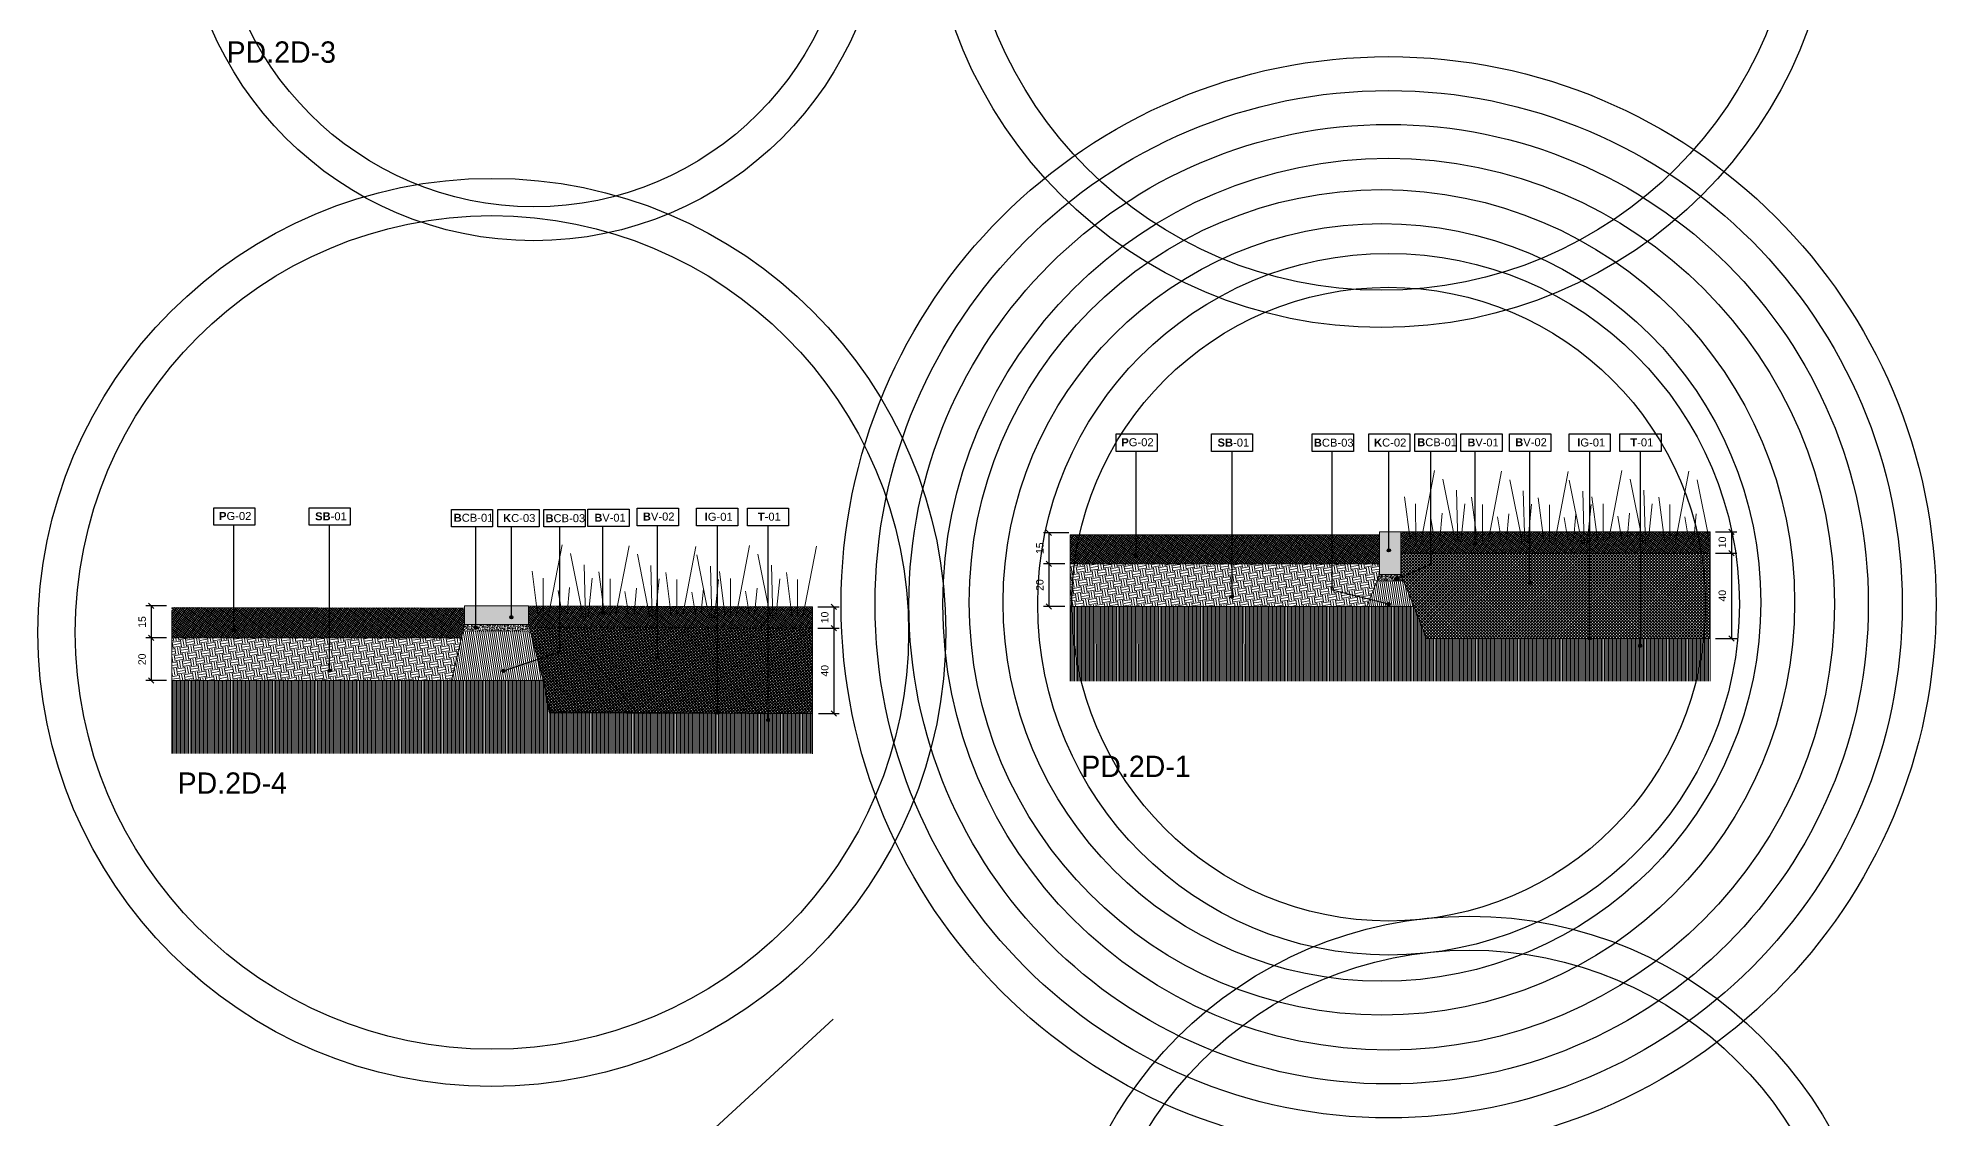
# Model space of a CAD drawing. Header units: metres. Extents: x -325 to 301, y -147 to 149.
# Drawn here: x 32.55 to 41.45, y 85.89 to 90.95 of the extents above; entities that cross this region are included whole.
import ezdxf

# ---------------------------------------------------------------- set-up
doc = ezdxf.new("R2010")
doc.units = ezdxf.units.M
doc.linetypes.add('ACAD_ISO03W100', pattern=[30, 12, -18])
doc.layers.get('Defpoints').update_dxf_attribs({"lineweight": 13})
for name, color, linetype, plot in [('-aux', 50, 'Continuous', False), ('-AUX-QAD', 5, 'Continuous', False), ('-AUX-TWQ', 1, 'Continuous', False), ('-AUX_MON', 3, 'Continuous', False), ('-AUX_RIM', 2, 'Continuous', False)]:
    doc.layers.add(name, color=color, linetype=linetype, plot=plot)
doc.layers.add('0-TX-1_25', color=7, linetype='Continuous', true_color=0x3f4f7f)
doc.layers.add('3-TR-paviment fort', color=7, linetype='Continuous', true_color=0xd1d1d1)
for name, color, linetype in [('02-L-Geotextile', 32, 'Continuous'), ('A-KEYPLAN_HATCH', 7, 'Continuous'), ('A_TEXT_2', 7, 'Continuous'), ('EIT_3 TR terra vegetal', 45, 'Continuous')]:
    doc.layers.add(name, color=color, linetype=linetype)
for name, color, linetype, lineweight, true_color in [('03-TR-Paviment_02_Sealed Gravel', 7, 'Continuous', 5, 0xd4be8c), ('03-TR-Paviment_04_Dry Meadow', 7, 'Continuous', 5, 0xd8dd88), ('3-TR tot_u', 7, 'Continuous', 5, 0x787878)]:
    doc.layers.add(name, color=color, linetype=linetype, lineweight=lineweight, true_color=true_color)
for name, color, linetype, lineweight in [('1-CM', 7, 'Continuous', 0), ('2-L-secció', 1, 'Continuous', 0), ('3-TR Formigó', 252, 'Continuous', 0), ('3-TR Seleccionat', 44, 'Continuous', 0), ('3-TR Tot-u', 37, 'Continuous', 0), ('3-TR-recebo', 252, 'Continuous', 0)]:
    doc.layers.add(name, color=color, linetype=linetype, lineweight=lineweight)
doc.styles.add('Arial_4', font='arial.ttf', dxfattribs={"height": 1.8})
doc.styles.get("Standard").update_dxf_attribs({"font": 'arial.ttf'})
doc.styles.add('x-llegenda materials$0$ENGRAVERS', font='TT0586M.TTF')
doc.dimstyles.new('ISO-25', dxfattribs={"dimtxt": 0.1, "dimasz": 0.1, "dimexe": 0.1, "dimexo": 0.1, "dimgap": 0.1, "dimtad": 1, "dimdec": 0, "dimlfac": 100, "dimzin": 9, "dimtxsty": 'Standard', "dimblk": 'OBLIQUE', "dimcen": 0.1, "dimadec": 0, "dimazin": 0, "dimtfac": 1, "dimtdec": 0, "dimtmove": 0, "dimatfit": 3, "dimldrblk": 'OBLIQUE', "dimfxl": 1, "dimarcsym": 0})

# ---------------------------------------------------------------- blocks, each defined once
blk = doc.blocks.new('hatch keyplan 2')
at = {"layer": 'A-KEYPLAN_HATCH'}
blk.add_lwpolyline([(0, 0.00548), (0.01287, 0.00548), (0.01287, 0), (0, 0)], close=True, dxfattribs=at)
blk = doc.blocks.new('hatch keyplan')
at = {"layer": 'A-KEYPLAN_HATCH'}
blk.add_blockref('hatch keyplan 2', (1.43058, 0.85215), dxfattribs=at)
blk = doc.blocks.new('PG02')
at = {"layer": 'A-KEYPLAN_HATCH'}
blk.add_blockref('hatch keyplan', (-1.42958, -0.85215), dxfattribs=at)
at = {"layer": 'A_TEXT_2', "insert": (0.0002, 0.00412), "char_height": 0.0025, "attachment_point": 1}
blk.add_mtext_dynamic_manual_height_columns('\\pi0.00245,t0.01245;{\\fArial|b1|i0|c0|p34;P}G-02', width=0.0145619, gutter_width=0.015, heights=[0], dxfattribs=at)
blk = doc.blocks.new('B-V01')
at = {"layer": 'A-KEYPLAN_HATCH'}
blk.add_blockref('hatch keyplan', (-1.43058, -0.85215), dxfattribs=at)
at = {"layer": 'A_TEXT_2', "lineweight": 211, "insert": (-0.00079, 0.00402), "char_height": 0.0024588, "attachment_point": 1, "line_spacing_factor": 0.938532, "style": 'Arial_4'}
blk.add_mtext_dynamic_manual_height_columns('\\pi0.00285;{\\fArial|b1|i0|c0|p34;B}V-01', width=0.0145619, gutter_width=0.015, heights=[0], dxfattribs=at)
blk = doc.blocks.new('B-CB03')
at = {"layer": 'A-KEYPLAN_HATCH'}
blk.add_blockref('hatch keyplan', (-1.43058, -0.85215), dxfattribs=at)
at = {"layer": 'A_TEXT_2', "insert": (-0.0008, 0.00398), "char_height": 0.0025, "attachment_point": 1}
blk.add_mtext_dynamic_manual_height_columns('\\pi0.00128;{\\fArial|b1|i0|c0|p34;B}CB-03', width=0.0145619, gutter_width=0.015, heights=[0], dxfattribs=at)
blk = doc.blocks.new('SB-01')
at = {"layer": 'A-KEYPLAN_HATCH'}
blk.add_blockref('hatch keyplan', (-1.43058, -0.85215), dxfattribs=at)
at = {"layer": 'A_TEXT_2', "insert": (-0.0008, 0.00403), "char_height": 0.0025, "attachment_point": 1}
blk.add_mtext_dynamic_manual_height_columns('\\pi0.00271;{\\fArial|b1|i0|c0|p34;SB}-01', width=0.0145619, gutter_width=0.015, heights=[0], dxfattribs=at)
blk = doc.blocks.new('K01B')
at = {"layer": 'A-KEYPLAN_HATCH'}
blk.add_blockref('hatch keyplan', (-1.43058, -0.85215), dxfattribs=at)
at = {"layer": 'A_TEXT_2', "insert": (-0.0008, 0.00402), "char_height": 0.0025, "attachment_point": 1}
blk.add_mtext_dynamic_manual_height_columns('\\pi0.00246;{\\fArial|b1|i0|c0|p34;K}C-02', width=0.0145619, gutter_width=0.015, heights=[0], dxfattribs=at)
blk = doc.blocks.new('B-V02')
at = {"layer": 'A-KEYPLAN_HATCH'}
blk.add_blockref('hatch keyplan', (-1.43058, -0.85215), dxfattribs=at)
at = {"layer": 'A_TEXT_2', "insert": (-0.0008, 0.00412), "char_height": 0.0025, "attachment_point": 1}
blk.add_mtext_dynamic_manual_height_columns('\\pi0.00255;{\\fArial|b1|i0|c0|p34;B}V-02', width=0.0145619, gutter_width=0.015, heights=[0], dxfattribs=at)
blk = doc.blocks.new('T-01')
at = {"layer": 'A-KEYPLAN_HATCH'}
blk.add_blockref('hatch keyplan', (-1.43058, -0.85215), dxfattribs=at)
at = {"layer": 'A_TEXT_2', "insert": (-0.0008, 0.00408), "char_height": 0.0025, "attachment_point": 1}
blk.add_mtext_dynamic_manual_height_columns('\\pi0.00405;{\\fArial|b1|i0|c0|p34;T}-01', width=0.0145619, gutter_width=0.015, heights=[0], dxfattribs=at)
blk = doc.blocks.new('_Oblique')
at = {"color": 0, "lineweight": -2}
blk.add_line((-0.5, -0.5), (0.5, 0.5), dxfattribs=at)
blk = doc.blocks.new('*D193')
at = {"layer": '0-TX-1_25', "color": 0, "lineweight": -2, "transparency": 16777216}
for p, q in [((37.3839, 88.6318), (37.2654, 88.6318)), ((37.2904, 88.6318), (37.2904, 88.4868)), ((37.3652, 88.4868), (37.2654, 88.4868))]:
    blk.add_line(p, q, dxfattribs=at)
at = {"layer": 'Defpoints', "color": 0, "transparency": 16777216}
for p in [(37.4089, 88.6318), (37.2904, 88.4868), (37.3902, 88.4868)]:
    blk.add_point(p, dxfattribs=at)
at = {"layer": '0-TX-1_25', "color": 0, "lineweight": -2, "transparency": 16777216, "xscale": 0.025, "yscale": 0.025, "zscale": 0.025}
for p, rotation in [((37.2904, 88.6318), 90), ((37.2904, 88.4868), 270)]:
    blk.add_blockref('_Oblique', p, dxfattribs=dict(at, rotation=rotation))
at = {"layer": '0-TX-1_25', "color": 0, "transparency": 16777216, "insert": (37.2475, 88.5593), "char_height": 0.035, "attachment_point": 5, "rotation": 90}
blk.add_mtext('15', dxfattribs=at)
blk = doc.blocks.new('*D194')
at = {"layer": '0-TX-1_25', "color": 0, "lineweight": -2, "transparency": 16777216}
for p, q in [((37.3652, 88.4868), (37.2654, 88.4868)), ((37.2904, 88.4868), (37.2904, 88.2868)), ((37.3652, 88.2868), (37.2654, 88.2868))]:
    blk.add_line(p, q, dxfattribs=at)
at = {"layer": 'Defpoints', "color": 0, "transparency": 16777216}
for p in [(37.3902, 88.4868), (37.2904, 88.2868), (37.3902, 88.2868)]:
    blk.add_point(p, dxfattribs=at)
at = {"layer": '0-TX-1_25', "color": 0, "lineweight": -2, "transparency": 16777216, "xscale": 0.025, "yscale": 0.025, "zscale": 0.025}
for p, rotation in [((37.2904, 88.4868), 90), ((37.2904, 88.2868), 270)]:
    blk.add_blockref('_Oblique', p, dxfattribs=dict(at, rotation=rotation))
at = {"layer": '0-TX-1_25', "color": 0, "transparency": 16777216, "insert": (37.2475, 88.3868), "char_height": 0.035, "attachment_point": 5, "rotation": 90}
blk.add_mtext('20', dxfattribs=at)
blk = doc.blocks.new('B-CB01')
at = {"layer": 'A-KEYPLAN_HATCH'}
blk.add_blockref('hatch keyplan', (-1.43058, -0.85215), dxfattribs=at)
at = {"layer": 'A_TEXT_2', "insert": (-0.0008, 0.00411), "char_height": 0.0025, "attachment_point": 1}
blk.add_mtext_dynamic_manual_height_columns('\\pi0.00152;{\\fArial|b1|i0|c0|p34;B}CB-01', width=0.0145619, gutter_width=0.015, heights=[0], dxfattribs=at)
blk = doc.blocks.new('POINT')
at = {"layer": '0-TX-1_25'}
h = blk.add_hatch(dxfattribs=at)
h.set_pattern_fill('ANGLE', color=256)
h.set_pattern_definition([(0, (-83.747, -12.726), (0, 6.985), [5.08, -1.905]), (90, (-83.747, -12.726), (-6.985, 4e-16), [5.08, -1.905])])
edge = h.paths.add_edge_path()
edge.add_arc((0, 0), 0.0075, 0, 360)
h = blk.add_hatch(color=256, dxfattribs=at)
h.dxf.hatch_style = 1
edge = h.paths.add_edge_path()
edge.add_arc((0, 0), 0.0075, 0, 360)
blk.add_circle((0, 0), 0.0075, dxfattribs=at)
blk = doc.blocks.new('*D195')
at = {"layer": '0-TX-1_25', "color": 0, "lineweight": -2, "transparency": 16777216}
for p, q in [((40.4149, 88.6368), (40.5144, 88.6368)), ((40.4894, 88.6368), (40.4894, 88.5368)), ((40.4149, 88.5368), (40.5144, 88.5368))]:
    blk.add_line(p, q, dxfattribs=at)
at = {"layer": 'Defpoints', "color": 0, "transparency": 16777216}
for p in [(40.3899, 88.6368), (40.3899, 88.5368), (40.4894, 88.5368)]:
    blk.add_point(p, dxfattribs=at)
at = {"layer": '0-TX-1_25', "color": 0, "lineweight": -2, "transparency": 16777216, "xscale": 0.025, "yscale": 0.025, "zscale": 0.025}
for p, rotation in [((40.4894, 88.6368), 90), ((40.4894, 88.5368), 270)]:
    blk.add_blockref('_Oblique', p, dxfattribs=dict(at, rotation=rotation))
at = {"layer": '0-TX-1_25', "color": 0, "transparency": 16777216, "insert": (40.4466, 88.5868), "char_height": 0.035, "attachment_point": 5, "rotation": 90}
blk.add_mtext('10', dxfattribs=at)
blk = doc.blocks.new('*D196')
at = {"layer": '0-TX-1_25', "color": 0, "lineweight": -2, "transparency": 16777216}
for p, q in [((40.4149, 88.5368), (40.5144, 88.5368)), ((40.4894, 88.5368), (40.4894, 88.1368)), ((40.4149, 88.1368), (40.5144, 88.1368))]:
    blk.add_line(p, q, dxfattribs=at)
at = {"layer": 'Defpoints', "color": 0, "transparency": 16777216}
for p in [(40.3899, 88.5368), (40.3899, 88.1368), (40.4894, 88.1368)]:
    blk.add_point(p, dxfattribs=at)
at = {"layer": '0-TX-1_25', "color": 0, "lineweight": -2, "transparency": 16777216, "xscale": 0.025, "yscale": 0.025, "zscale": 0.025}
for p, rotation in [((40.4894, 88.5368), 90), ((40.4894, 88.1368), 270)]:
    blk.add_blockref('_Oblique', p, dxfattribs=dict(at, rotation=rotation))
at = {"layer": '0-TX-1_25', "color": 0, "transparency": 16777216, "insert": (40.4466, 88.3368), "char_height": 0.035, "attachment_point": 5, "rotation": 90}
blk.add_mtext('40', dxfattribs=at)
blk = doc.blocks.new('*D980')
at = {"layer": '0-TX-1_25', "color": 0, "lineweight": -2, "transparency": 16777216}
for p, q in [((33.1539, 88.2887), (33.0577, 88.2887)), ((33.0827, 88.2887), (33.0827, 88.1387)), ((33.1539, 88.1387), (33.0577, 88.1387))]:
    blk.add_line(p, q, dxfattribs=at)
at = {"layer": 'Defpoints', "color": 0, "transparency": 16777216}
for p in [(33.1789, 88.2887), (33.0827, 88.1387), (33.1789, 88.1387)]:
    blk.add_point(p, dxfattribs=at)
at = {"layer": '0-TX-1_25', "color": 0, "lineweight": -2, "transparency": 16777216, "xscale": 0.025, "yscale": 0.025, "zscale": 0.025}
for p, rotation in [((33.0827, 88.2887), 90), ((33.0827, 88.1387), 270)]:
    blk.add_blockref('_Oblique', p, dxfattribs=dict(at, rotation=rotation))
at = {"layer": '0-TX-1_25', "color": 0, "transparency": 16777216, "insert": (33.0399, 88.2137), "char_height": 0.035, "attachment_point": 5, "rotation": 90}
blk.add_mtext('15', dxfattribs=at)
blk = doc.blocks.new('*D981')
at = {"layer": '0-TX-1_25', "color": 0, "lineweight": -2, "transparency": 16777216}
for p, q in [((33.1539, 88.1387), (33.0575, 88.1387)), ((33.0825, 88.1387), (33.0825, 87.9387)), ((33.1539, 87.9387), (33.0575, 87.9387))]:
    blk.add_line(p, q, dxfattribs=at)
at = {"layer": 'Defpoints', "color": 0, "transparency": 16777216}
for p in [(33.1789, 88.1387), (33.0825, 87.9387), (33.1789, 87.9387)]:
    blk.add_point(p, dxfattribs=at)
at = {"layer": '0-TX-1_25', "color": 0, "lineweight": -2, "transparency": 16777216, "xscale": 0.025, "yscale": 0.025, "zscale": 0.025}
for p, rotation in [((33.0825, 88.1387), 90), ((33.0825, 87.9387), 270)]:
    blk.add_blockref('_Oblique', p, dxfattribs=dict(at, rotation=rotation))
at = {"layer": '0-TX-1_25', "color": 0, "transparency": 16777216, "insert": (33.0396, 88.0387), "char_height": 0.035, "attachment_point": 5, "rotation": 90}
blk.add_mtext('20', dxfattribs=at)
blk = doc.blocks.new('*D982')
at = {"layer": '0-TX-1_25', "color": 0, "lineweight": -2, "transparency": 16777216}
for p, q in [((36.2074, 88.2848), (36.3074, 88.2848)), ((36.2824, 88.2848), (36.2824, 88.1852)), ((36.2071, 88.1852), (36.3074, 88.1852))]:
    blk.add_line(p, q, dxfattribs=at)
at = {"layer": 'Defpoints', "color": 0, "transparency": 16777216}
for p in [(36.1824, 88.2848), (36.1821, 88.1852), (36.2824, 88.1852)]:
    blk.add_point(p, dxfattribs=at)
at = {"layer": '0-TX-1_25', "color": 0, "lineweight": -2, "transparency": 16777216, "xscale": 0.025, "yscale": 0.025, "zscale": 0.025}
for p, rotation in [((36.2824, 88.2848), 90), ((36.2824, 88.1852), 270)]:
    blk.add_blockref('_Oblique', p, dxfattribs=dict(at, rotation=rotation))
at = {"layer": '0-TX-1_25', "color": 0, "transparency": 16777216, "insert": (36.2395, 88.235), "char_height": 0.035, "attachment_point": 5, "rotation": 90}
blk.add_mtext('10', dxfattribs=at)
blk = doc.blocks.new('*D983')
at = {"layer": '0-TX-1_25', "color": 0, "lineweight": -2, "transparency": 16777216}
for p, q in [((36.2074, 88.1853), (36.3074, 88.1853)), ((36.2824, 88.1853), (36.2824, 87.7849)), ((36.2106, 87.7849), (36.3074, 87.7849))]:
    blk.add_line(p, q, dxfattribs=at)
at = {"layer": 'Defpoints', "color": 0, "transparency": 16777216}
for p in [(36.1824, 88.1853), (36.1856, 87.7849), (36.2824, 87.7849)]:
    blk.add_point(p, dxfattribs=at)
at = {"layer": '0-TX-1_25', "color": 0, "lineweight": -2, "transparency": 16777216, "xscale": 0.025, "yscale": 0.025, "zscale": 0.025}
for p, rotation in [((36.2824, 88.1853), 90), ((36.2824, 87.7849), 270)]:
    blk.add_blockref('_Oblique', p, dxfattribs=dict(at, rotation=rotation))
at = {"layer": '0-TX-1_25', "color": 0, "transparency": 16777216, "insert": (36.2395, 87.9851), "char_height": 0.035, "attachment_point": 5, "rotation": 90}
blk.add_mtext('40', dxfattribs=at)
blk = doc.blocks.new('K02')
at = {"layer": 'A-KEYPLAN_HATCH'}
blk.add_blockref('hatch keyplan', (-1.43058, -0.85215), dxfattribs=at)
at = {"layer": 'A_TEXT_2', "insert": (-0.0008, 0.00402), "char_height": 0.0025, "attachment_point": 1}
blk.add_mtext_dynamic_manual_height_columns('\\pi0.00244;{\\fArial|b1|i0|c0|p34;K}C-03', width=0.0145619, gutter_width=0.015, heights=[0], dxfattribs=at)
blk = doc.blocks.new('IG01')
at = {"layer": 'A-KEYPLAN_HATCH', "xscale": 10, "yscale": 10, "zscale": 10}
blk.add_blockref('hatch keyplan', (-14.3058, -8.5215), dxfattribs=at)
at = {"layer": 'A_TEXT_2', "insert": (-0.008, 0.0405), "char_height": 0.025, "attachment_point": 1}
blk.add_mtext_dynamic_manual_height_columns('\\pi0.03354;{\\fArial|b1|i0|c0|p34;I}G-01', width=0.145619, gutter_width=0.15, heights=[0], dxfattribs=at)

msp = doc.modelspace()

# ---------------------------------------------------------------- hatches: boundary and pattern name
at = {"layer": '03-TR-Paviment_02_Sealed Gravel'}
h = msp.add_hatch(dxfattribs=at)
h.set_pattern_fill('_USER', color=256, scale=0.008, angle=234.17524, style=0, double=1, pattern_type=0)
h.set_pattern_definition([(234.175244, (23.160572, 93.814198), (0.006486488, -0.0046824645), []), (324.175244, (23.160572, 93.814198), (0.0046824645, 0.006486488), [])])
h.paths.add_polyline_path([(37.3896, 88.6218), (38.8399, 88.6218), (38.8399, 88.4868), (37.3902, 88.4868)])
h = msp.add_hatch(dxfattribs=at)
h.set_pattern_fill('_USER', color=256, scale=0.008, angle=234.17524, style=0, double=1, pattern_type=0)
h.set_pattern_definition([(234.17524389634, (419502.485167, 4594389.2132885), (0.006486487979183, -0.004682464489553), []), (324.17524389634, (419502.485167, 4594389.2132885), (0.004682464489553, 0.006486487979183), [])])
h.paths.add_polyline_path([(34.5358, 88.1387), (34.5502, 88.2015), (34.5503, 88.2789), (33.1789, 88.281), (33.1789, 88.1387)])
at = {"layer": '3-TR Formigó'}
h = msp.add_hatch(dxfattribs=at)
h.set_pattern_fill('ANSI31', color=256, scale=0.003, angle=234.17524, style=0)
h.set_pattern_definition([(279.17524, (41.724051, 88.236824), (0.00940313, 0.001518806), [])])
h.paths.add_polyline_path([(38.9519, 88.4068), (38.8279, 88.4068), (38.7799, 88.2868), (38.9999, 88.2868)])
h = msp.add_hatch(dxfattribs=at)
h.set_pattern_fill('ANSI31', color=256, scale=0.003, angle=234.17524, style=0)
h.set_pattern_definition([(279.175244, (-4.169786, -3.556629), (0.00940313, 0.0015188056), [])])
h.paths.add_polyline_path([(34.4901, 87.9387), (34.9202, 87.9387), (34.8582, 88.1713), (34.5433, 88.1715)])
at = {"layer": '3-TR Seleccionat'}
h = msp.add_hatch(dxfattribs=at)
h.set_pattern_fill('ANSI31', color=256, scale=0.002, angle=225, style=0)
h.set_pattern_definition([(270, (441115.154434, -650748.429609), (-0.00635, -2e-18), [])])
h.paths.add_polyline_path([(40.3899, 88.1368), (39.0599, 88.1368), (38.9999, 88.2868), (38.7799, 88.2868), (37.3896, 88.2868), (37.3899, 87.9368), (40.3899, 87.9368)])
h = msp.add_hatch(dxfattribs=at)
h.set_pattern_fill('ANSI31', color=256, scale=0.002, angle=225, style=0)
h.set_pattern_definition([(270, (-5.763008, -5.0066287), (0.00635, -9e-19), [])])
h.paths.add_polyline_path([(33.1789, 87.9387), (33.1789, 87.5972), (36.1789, 87.5972), (36.1789, 87.7849), (34.955, 87.7949), (34.9402, 87.8636), (34.9202, 87.9387)])
at = {"layer": '3-TR Tot-u'}
h = msp.add_hatch(dxfattribs=at)
h.set_pattern_fill('EARTH', color=256, scale=0.005, angle=-80.82476, style=0)
h.paths.add_polyline_path([(37.3902, 88.4868), (38.8399, 88.4868), (38.8399, 88.4368), (38.7799, 88.2868), (37.3896, 88.2868)])
h = msp.add_hatch(dxfattribs=at)
h.set_pattern_fill('EARTH', color=256, scale=0.005, angle=-80.82476, style=0)
h.set_pattern_definition([(279.175244, (-4.169786, -3.55663), (0.036406452, -0.026281081), [0.03175, -0.03175]), (279.175244, (-4.158032, -3.55473), (0.036406452, -0.026281081), [0.03175, -0.03175]), (279.175244, (-4.146278, -3.552832), (0.036406452, -0.026281081), [0.03175, -0.03175]), (9.175244, (-4.141727, -3.556117), (0.026281081, 0.036406452), [0.03175, -0.03175]), (9.175244, (-4.13983, -3.56787), (0.026281081, 0.036406452), [0.03175, -0.03175]), (9.175244, (-4.13793, -3.579625), (0.026281081, 0.036406452), [0.03175, -0.03175])])
h.paths.add_polyline_path([(33.1789, 88.1387), (33.1789, 87.9387), (34.4901, 87.9387), (34.5358, 88.1387)])
at = {"layer": '3-TR tot_u'}
h = msp.add_hatch(dxfattribs=at)
h.set_pattern_fill('AR-CONC', color=256, scale=9e-05, angle=90.26641)
h.set_pattern_definition([(140.266414, (-44.596586, 65.611438), (0.0013582613, 0.0164031132), [0.0017145, -0.0188595]), (85.266414, (-44.596586, 65.611438), (-0.0171801815, -0.0032518273), [0.0013716, -0.0150876526]), (190.71786, (-44.596472, 65.612805), (-0.0158219194, 0.0131512858), [0.0014571008, -0.016028122]), (136.450614, (-44.601158, 65.611417), (0.003670327, 0.024414444), [0.00257175, -0.02828925]), (186.901972, (-44.600852, 65.613451), (-0.0223674596, 0.021262598), [0.002185652, -0.024042205]), (81.450565, (-44.601158, 65.611417), (-0.0223674596, 0.021262598), [0.002057397, -0.022631376]), (111.266414, (-44.600025, 65.613708), (0.0091403206, 0.0136879438), [0.0017145, -0.0188595]), (56.266414, (-44.600025, 65.613708), (-0.0166026007, 0.0054850432), [0.0013716, -0.0150876]), (161.71786, (-44.599264, 65.614849), (-0.0074622802, 0.019172987), [0.0014571008, -0.0160280944]), (127.766414, (-44.5965856, 65.611438), (-0.00761116375, 0.0002425866), [0, -0.01490472, 0, -0.0153162, 0, -0.01514475]), (97.766414, (-44.596586, 65.611438), (-0.009044117, 0.0059717809), [0, -0.00873252, 0, -0.01456182, 0, -0.00577215]), (57.766414, (-44.596562, 65.6063404), (0.0004588393, 0.012205419), [0, -0.005715, 0, -0.0178308, 0, -0.0236601]), (47.766414, (-44.596551, 65.604054), (-0.0023503487, 0.0133208417), [0, -0.0074295, 0, -0.01184148, 0, -0.0168021])])
h.paths.add_polyline_path([(38.9519, 88.4068), (38.9399, 88.4368), (38.8347, 88.4367), (38.8282, 88.4068)])
h = msp.add_hatch(dxfattribs=at)
h.set_pattern_fill('AR-CONC', color=256, scale=9e-05, angle=90.26641)
h.set_pattern_definition([(140.266414, (-48.88113, 65.376081), (0.0013582613, 0.0164031132), [0.0017145, -0.0188595]), (85.266414, (-48.88113, 65.376081), (-0.0171801815, -0.0032518273), [0.0013716, -0.0150876526]), (190.71786, (-48.881016, 65.377448), (-0.0158219194, 0.0131512858), [0.0014571008, -0.016028122]), (136.450614, (-48.885701, 65.37606), (0.003670327, 0.024414444), [0.00257175, -0.02828925]), (186.901972, (-48.885396, 65.378095), (-0.0223674596, 0.021262598), [0.002185652, -0.024042205]), (81.450565, (-48.885701, 65.37606), (-0.0223674596, 0.021262598), [0.002057397, -0.022631376]), (111.266414, (-48.884569, 65.378351), (0.0091403206, 0.0136879438), [0.0017145, -0.0188595]), (56.266414, (-48.884569, 65.378351), (-0.0166026007, 0.0054850432), [0.0013716, -0.0150876]), (161.71786, (-48.883807, 65.379492), (-0.0074622802, 0.019172987), [0.0014571008, -0.0160280944]), (127.766414, (-48.8811295, 65.3760814), (-0.00761116375, 0.0002425866), [0, -0.01490472, 0, -0.0153162, 0, -0.01514475]), (97.766414, (-48.8811295, 65.376081), (-0.009044117, 0.0059717809), [0, -0.00873252, 0, -0.01456182, 0, -0.00577215]), (57.766414, (-48.881106, 65.3709836), (0.0004588393, 0.012205419), [0, -0.005715, 0, -0.0178308, 0, -0.0236601]), (47.766414, (-48.881095, 65.368698), (-0.0023503487, 0.0133208417), [0, -0.0074295, 0, -0.01184148, 0, -0.0168021])])
h.paths.add_polyline_path([(34.8582, 88.1713), (34.8502, 88.2013), (34.5502, 88.2014), (34.5436, 88.1715)])
at = {"layer": '3-TR-paviment fort'}
for points in [[(38.9399, 88.6368), (38.8399, 88.6368), (38.8399, 88.4368), (38.9399, 88.4368)], [(34.8502, 88.2886), (34.8502, 88.2014), (34.5502, 88.2015), (34.5502, 88.2887)]]:
    msp.add_hatch(color=256, dxfattribs=at).paths.add_polyline_path(points)
at = {"layer": '3-TR-recebo'}
h = msp.add_hatch(dxfattribs=at)
h.set_pattern_fill('_USER', color=256, scale=0.008, angle=234, style=0, double=1, pattern_type=0)
h.set_pattern_definition([(234, (37.2974275, 89.2717415), (0.006472136, -0.004702282), []), (324, (37.2974275, 89.2717415), (0.004702282, 0.006472136), [])])
h.paths.add_polyline_path([(40.3899, 88.5368), (40.3899, 88.5845), (40.3899, 88.6368), (40.0732, 88.6368), (39.4044, 88.6368), (38.9399, 88.6368), (38.9399, 88.5368), (39.387, 88.5368)])
h = msp.add_hatch(dxfattribs=at)
h.set_pattern_fill('_USER', color=256, scale=0.008, angle=233.83691, style=0, double=1, pattern_type=0)
h.set_pattern_definition([(233.8369, (33.209572, 88.928209), (0.006458725, -0.004720686), []), (323.8369, (33.209572, 88.928209), (0.004720686, 0.006458725), [])])
h.paths.add_polyline_path([(36.1824, 88.1849), (36.1824, 88.2848), (35.9836, 88.2854), (35.3147, 88.2873), (34.8502, 88.2886), (34.8502, 88.2013), (34.8534, 88.1891), (35.297, 88.1873)])
at = {"layer": 'EIT_3 TR terra vegetal'}
h = msp.add_hatch(dxfattribs=at)
h.set_pattern_fill('_USER', color=256, scale=0.01, angle=45, style=0, double=1, pattern_type=0)
h.set_pattern_definition([(44.99999999496, (419508.400617, 4594392.745386), (-0.007071067811244, 0.007071067812487), []), (134.99999999496, (419508.400617, 4594392.745386), (-0.007071067812487, -0.007071067811244), [])])
h.paths.add_polyline_path([(38.9399, 88.4368), (39.0599, 88.1368), (39.1123, 88.1368), (40.3899, 88.1368), (40.3899, 88.5368), (38.9399, 88.5368)])
h = msp.add_hatch(dxfattribs=at)
h.set_pattern_fill('_USER', color=256, scale=0.01, angle=40.70549, style=0, double=1, pattern_type=0)
h.set_pattern_definition([(40.70548900873, (762360.682382, 4550078.773091), (-0.006521710310738, 0.007580718608602), []), (130.70548900873, (762360.682382, 4550078.773091), (-0.007580718608602, -0.006521710310738), [])])
h.paths.add_polyline_path([(36.1824, 87.7849), (36.1824, 88.1853), (34.8534, 88.1891), (34.9195, 87.9413), (34.9482, 87.7883)])

# ---------------------------------------------------------------- linework, layer by layer
at = {"layer": '-AUX-QAD'}
for radius in [2.5661, 2.4073]:
    msp.add_circle((38.8823, 88.297), radius, dxfattribs=at)
at = {"layer": '-AUX-TWQ'}
for centre, radius in [((38.8491, 91.7213), 2.1279), ((38.8491, 91.7213), 1.9532), ((38.8823, 88.297), 2.2485), ((38.8823, 88.297), 2.0897)]:
    msp.add_circle(centre, radius, dxfattribs=at)
at = {"layer": '-AUX_MON'}
for centre, radius in [((34.8758, 91.6445), 1.6443), ((34.8758, 91.6445), 1.485), ((34.6793, 88.1647), 2.1279), ((34.6793, 88.1647), 1.9532), ((38.8823, 88.297), 1.6443), ((38.8823, 88.297), 1.485)]:
    msp.add_circle(centre, radius, dxfattribs=at)
at = {"layer": '-AUX_RIM'}
for centre, radius in [((38.851, 88.3054), 1.9345), ((38.851, 88.3054), 1.7757), ((39.2613, 84.9004), 1.9345), ((39.2613, 84.9004), 1.7757)]:
    msp.add_circle(centre, radius, dxfattribs=at)
at = {"layer": '0-TX-1_25'}
for points in [[(37.6997, 88.5229), (37.6997, 89.0129)], [(38.1484, 88.3318), (38.1484, 89.0129)], [(38.8823, 88.297), (38.6179, 88.363), (38.6179, 89.0129)], [(38.8836, 88.5492), (38.8836, 89.0129)], [(38.9221, 88.4162), (39.0807, 88.4843), (39.0807, 89.013)], [(39.2882, 88.582), (39.2882, 89.013)], [(39.5444, 88.3967), (39.5444, 89.0129)], [(39.8247, 89.0129), (39.8247, 88.1368)], [(40.0632, 88.1026), (40.0632, 89.0129)], [(33.4698, 88.1771), (33.4698, 88.6672)], [(33.9185, 87.986), (33.9185, 88.6672)], [(34.6032, 88.1874), (34.6032, 88.6592)], [(34.7332, 87.9849), (34.9975, 88.0742), (34.9975, 88.6592)], [(34.7703, 88.2359), (34.7703, 88.6592)], [(35.1985, 88.2557), (35.1985, 88.6606)], [(35.4547, 88.0484), (35.4547, 88.6647)], [(35.7351, 88.6647), (35.7351, 87.7886)], [(35.9735, 87.7544), (35.9735, 88.6647)]]:
    msp.add_lwpolyline(points, dxfattribs=at)
at = {"layer": '02-L-Geotextile', "linetype": 'ACAD_ISO03W100', "ltscale": 0.002, "const_width": 0.005}
for points in [[(38.9999, 88.2868), (39.0599, 88.1368), (40.3899, 88.1368)], [(34.92, 87.9387), (34.9482, 87.7883), (36.1824, 87.7849)]]:
    msp.add_lwpolyline(points, dxfattribs=at)
at = {"layer": '03-TR-Paviment_04_Dry Meadow'}
for points in [[(39.0976, 88.9236), (39.035, 88.5941)], [(39.1369, 88.8827), (39.196, 88.5874)], [(39.4111, 88.9206), (39.3484, 88.5911)], [(39.4502, 88.8805), (39.5093, 88.5852)], [(39.7243, 88.9184), (39.6617, 88.589)], [(39.9759, 88.9236), (39.9133, 88.5941)], [(40.0152, 88.8827), (40.0743, 88.5874)], [(40.2894, 88.9206), (40.2267, 88.5911)], [(40.3285, 88.8805), (40.3876, 88.5852)], [(38.9567, 88.8008), (38.9832, 88.6003)], [(39.2006, 88.8307), (39.2074, 88.5833)], [(39.2702, 88.7979), (39.2967, 88.5973)], [(39.5138, 88.8285), (39.5207, 88.5811)], [(39.5834, 88.7957), (39.6099, 88.5952)], [(39.7288, 88.8786), (39.7879, 88.5833)], [(39.7924, 88.8266), (39.7992, 88.5792)], [(39.835, 88.8008), (39.8615, 88.6003)], [(40.0789, 88.8307), (40.0857, 88.5833)], [(40.1485, 88.7979), (40.175, 88.5973)], [(39.0091, 88.7679), (39.0094, 88.595)], [(39.0785, 88.7091), (39.096, 88.6056)], [(39.133, 88.7242), (39.1218, 88.6019)], [(39.2392, 88.7681), (39.2209, 88.5874)], [(39.3225, 88.765), (39.3229, 88.592)], [(39.392, 88.7062), (39.4095, 88.6027)], [(39.4464, 88.7212), (39.4352, 88.5989)], [(39.5525, 88.766), (39.5342, 88.5853)], [(39.6358, 88.7628), (39.6361, 88.5898)], [(39.7053, 88.704), (39.7227, 88.6005)], [(39.7597, 88.719), (39.7485, 88.5967)], [(39.8311, 88.764), (39.8127, 88.5833)], [(39.8874, 88.7679), (39.8877, 88.595)], [(39.9568, 88.7091), (39.9743, 88.6056)], [(40.0113, 88.7242), (40.0001, 88.6019)], [(40.1175, 88.7681), (40.0992, 88.5874)], [(40.2008, 88.765), (40.2012, 88.592)], [(40.2703, 88.7062), (40.2878, 88.6027)], [(40.3247, 88.7212), (40.3135, 88.5989)], [(35.0087, 88.5749), (34.9452, 88.2456)], [(35.048, 88.5339), (35.1062, 88.2384)], [(35.3222, 88.5711), (35.2586, 88.2418)], [(35.3612, 88.5309), (35.4195, 88.2354)], [(35.6355, 88.568), (35.5719, 88.2387)], [(35.6398, 88.5282), (35.698, 88.2327)], [(35.887, 88.5724), (35.8235, 88.2431)], [(35.9263, 88.5314), (35.9845, 88.2359)], [(36.2005, 88.5686), (36.1369, 88.2393)], [(34.8675, 88.4526), (34.8934, 88.2519)], [(35.1115, 88.4818), (35.1176, 88.2343)], [(35.181, 88.4487), (35.2069, 88.2481)], [(35.4247, 88.4787), (35.4308, 88.2312)], [(35.4942, 88.4457), (35.5201, 88.245)], [(35.7033, 88.476), (35.7094, 88.2285)], [(35.7458, 88.4501), (35.7717, 88.2494)], [(35.9898, 88.4793), (35.9959, 88.2318)], [(36.0593, 88.4462), (36.0852, 88.2456)], [(34.9198, 88.4195), (34.9196, 88.2466)], [(34.989, 88.3605), (35.0062, 88.257)], [(35.0435, 88.3754), (35.032, 88.2531)], [(35.1499, 88.4191), (35.1311, 88.2384)], [(35.2332, 88.4157), (35.2331, 88.2427)], [(35.3025, 88.3567), (35.3197, 88.2531)], [(35.357, 88.3716), (35.3455, 88.2493)], [(35.4632, 88.416), (35.4443, 88.2354)], [(35.5465, 88.4126), (35.5463, 88.2396)], [(35.6158, 88.3536), (35.633, 88.2501)], [(35.6703, 88.3685), (35.6587, 88.2462)], [(35.7418, 88.4133), (35.7229, 88.2327)], [(35.7981, 88.417), (35.7979, 88.2441)], [(35.8673, 88.358), (35.8845, 88.2545)], [(35.9218, 88.3729), (35.9103, 88.2506)], [(36.0282, 88.4166), (36.0094, 88.2359)], [(36.1115, 88.4132), (36.1114, 88.2402)]]:
    msp.add_lwpolyline(points, dxfattribs=at)
at = {"layer": '1-CM'}
for points in [[(37.3896, 88.6218), (38.8399, 88.6218), (38.8399, 88.4868), (37.3902, 88.4868)], [(38.8399, 88.4368), (38.9399, 88.4368), (38.9399, 88.6368), (38.8399, 88.6368)], [(38.8399, 88.4368), (38.7799, 88.2868), (38.9999, 88.2868), (38.9399, 88.4368)], [(34.8502, 88.2886), (34.8502, 88.2014), (34.5502, 88.2015), (34.5502, 88.2887)]]:
    msp.add_lwpolyline(points, close=True, dxfattribs=at)
for points in [[(37.3896, 88.6218), (37.3902, 88.4868), (38.8399, 88.4868)], [(40.3899, 88.5368), (38.9399, 88.5368), (38.9399, 88.6368), (40.3899, 88.6368)], [(38.8399, 88.4368), (38.7799, 88.2868), (37.3896, 88.2868), (37.3902, 88.4868), (38.8399, 88.4868), (38.8399, 88.4618)], [(38.9519, 88.4068), (38.8279, 88.4068)], [(33.1789, 88.281), (34.5503, 88.2789), (34.5502, 88.2015), (34.5358, 88.1387), (33.1789, 88.1387)], [(36.1824, 88.1853), (34.8534, 88.1891), (34.8502, 88.2013), (34.8502, 88.2886), (36.1824, 88.2848)], [(38.9999, 88.2868), (39.0599, 88.1368)], [(34.5502, 88.2015), (34.4901, 87.9387)], [(34.8502, 88.2014), (34.9202, 87.9387), (34.4901, 87.9387)], [(34.5433, 88.1715), (34.8582, 88.1713)], [(34.5502, 88.2015), (34.8502, 88.2013)], [(33.1789, 88.1387), (34.5358, 88.1387), (34.524, 88.087)], [(33.1789, 88.1387), (34.5358, 88.1387)], [(34.524, 88.087), (34.4901, 87.9387), (33.1789, 87.9387)], [(39.0599, 88.1368), (40.3899, 88.1368)], [(34.9195, 87.9413), (34.9482, 87.7883)], [(34.9482, 87.7883), (36.1824, 87.7849)]]:
    msp.add_lwpolyline(points, dxfattribs=at)
at = {"layer": '1-CM', "color": 244, "true_color": 0x991b1e}
msp.add_lwpolyline([(33.3999, 83.7015), (36.2782, 86.3522)], dxfattribs=at)
at = {"layer": '2-L-secció'}
for p, q in [((40.3899, 87.9368), (40.3899, 88.6368)), ((37.3899, 87.9368), (37.3899, 88.6118)), ((33.1789, 88.266), (33.1789, 87.5972))]:
    msp.add_line(p, q, dxfattribs=at)
msp.add_lwpolyline([(36.1824, 88.2848), (36.1824, 87.5959)], dxfattribs=at)

# ---------------------------------------------------------------- block references
at = {"color": 244, "true_color": 0x991b1e, "xscale": 14.99999999999007, "yscale": 14.99999999999007, "zscale": 14.99999999999007}
msp.add_blockref('K02', (34.707, 88.6592), dxfattribs=at)
at = {"layer": '0-TX-1_25', "xscale": 15, "yscale": 15, "zscale": 15}
for name, p in [('PG02', (37.5897, 89.013)), ('SB-01', (38.0518, 89.0129)), ('B-CB03', (38.5246, 89.013)), ('K01B', (38.7891, 89.013)), ('B-CB01', (39.0054, 89.013)), ('B-V01', (39.221, 89.013)), ('B-V02', (39.4493, 89.013)), ('T-01', (39.9666, 89.0129)), ('PG02', (33.3606, 88.6672)), ('SB-01', (33.8219, 88.6672)), ('B-CB01', (34.4892, 88.6592)), ('B-CB03', (34.9229, 88.6592)), ('B-V01', (35.1289, 88.6606)), ('B-V02', (35.3604, 88.6648)), ('T-01', (35.8769, 88.6647))]:
    msp.add_blockref(name, p, dxfattribs=at)
at = {"layer": '0-TX-1_25'}
for p in [(37.6997, 88.5229), (38.8836, 88.5492), (39.2882, 88.582), (38.9221, 88.4162), (39.5444, 88.3967), (38.1484, 88.3318), (38.8823, 88.297), (33.4698, 88.1771), (34.6032, 88.1874), (34.7703, 88.2359), (39.8247, 88.1368), (40.0632, 88.1026), (33.9185, 87.986), (34.7332, 87.9849), (35.7351, 87.7886)]:
    msp.add_blockref('POINT', p, dxfattribs=at)
at = {"layer": '0-TX-1_25', "rotation": 355.7054890087256}
for p in [(35.1985, 88.2557), (35.4547, 88.0484), (35.9735, 87.7544)]:
    msp.add_blockref('POINT', p, dxfattribs=at)
at = {"layer": '1-CM', "xscale": 1.5, "yscale": 1.5, "zscale": 1.5}
for p in [(39.7282, 89.0129), (35.6385, 88.6647)]:
    msp.add_blockref('IG01', p, dxfattribs=at)

# ---------------------------------------------------------------- texts
at = {"layer": '-aux', "char_height": 0.1, "width": 19.210099, "attachment_point": 1, "style": 'x-llegenda materials$0$ENGRAVERS'}
for s, insert in [('PD.2D-3', (33.4354, 90.9345)), ('PD.2D-1', (37.4418, 87.587)), ('PD.2D-4 ', (33.2059, 87.5086))]:
    msp.add_mtext(s, dxfattribs=dict(at, insert=insert))

# ---------------------------------------------------------------- dimensions: what is measured, and where the dimension line sits
at = {"layer": '0-TX-1_25'}
for base, p1, p2, picture, middle in [((37.29039674, 88.4868241221), (37.408863625, 88.6318241221), (37.3901605206, 88.4868241221), '*D193', (37.2475266854, 88.5593241221)), ((40.4894, 88.5368), (40.3899, 88.6368), (40.3899, 88.5368), '*D195', (40.4466, 88.5868)), ((40.4894, 88.1368), (40.3899, 88.5368), (40.3899, 88.1368), '*D196', (40.4466, 88.3368)), ((37.2904, 88.2868), (37.3902, 88.4868), (37.3902, 88.2868), '*D194', (37.2475, 88.3868)), ((33.0827, 88.1387), (33.1789, 88.2887), (33.1789, 88.1387), '*D980', (33.0399, 88.2137)), ((36.2824, 88.1852), (36.1824, 88.2848), (36.1821, 88.1852), '*D982', (36.2395, 88.235)), ((36.2824, 87.7849), (36.1824, 88.1853), (36.1856, 87.7849), '*D983', (36.2395, 87.9851)), ((33.0825, 87.9387), (33.1789, 88.1387), (33.1789, 87.9387), '*D981', (33.0396, 88.0387))]:
    dim = msp.add_linear_dim(base=base, p1=p1, p2=p2, angle=90, dimstyle='ISO-25', override={"dimtxt": 0.035, "dimasz": 0.025, "dimexe": 0.025, "dimexo": 0.025, "dimgap": 0.025, "dimblk1": 'Oblique', "dimblk2": 'Oblique', "dimsah": 1, "dimfxl": 0.1, "dimfxlon": 1, "dimarcsym": 1}, dxfattribs=at)
    dim.commit()
    dim.dimension.update_dxf_attribs({"geometry": picture, "text_midpoint": middle})

doc.saveas('drawing.dxf')
